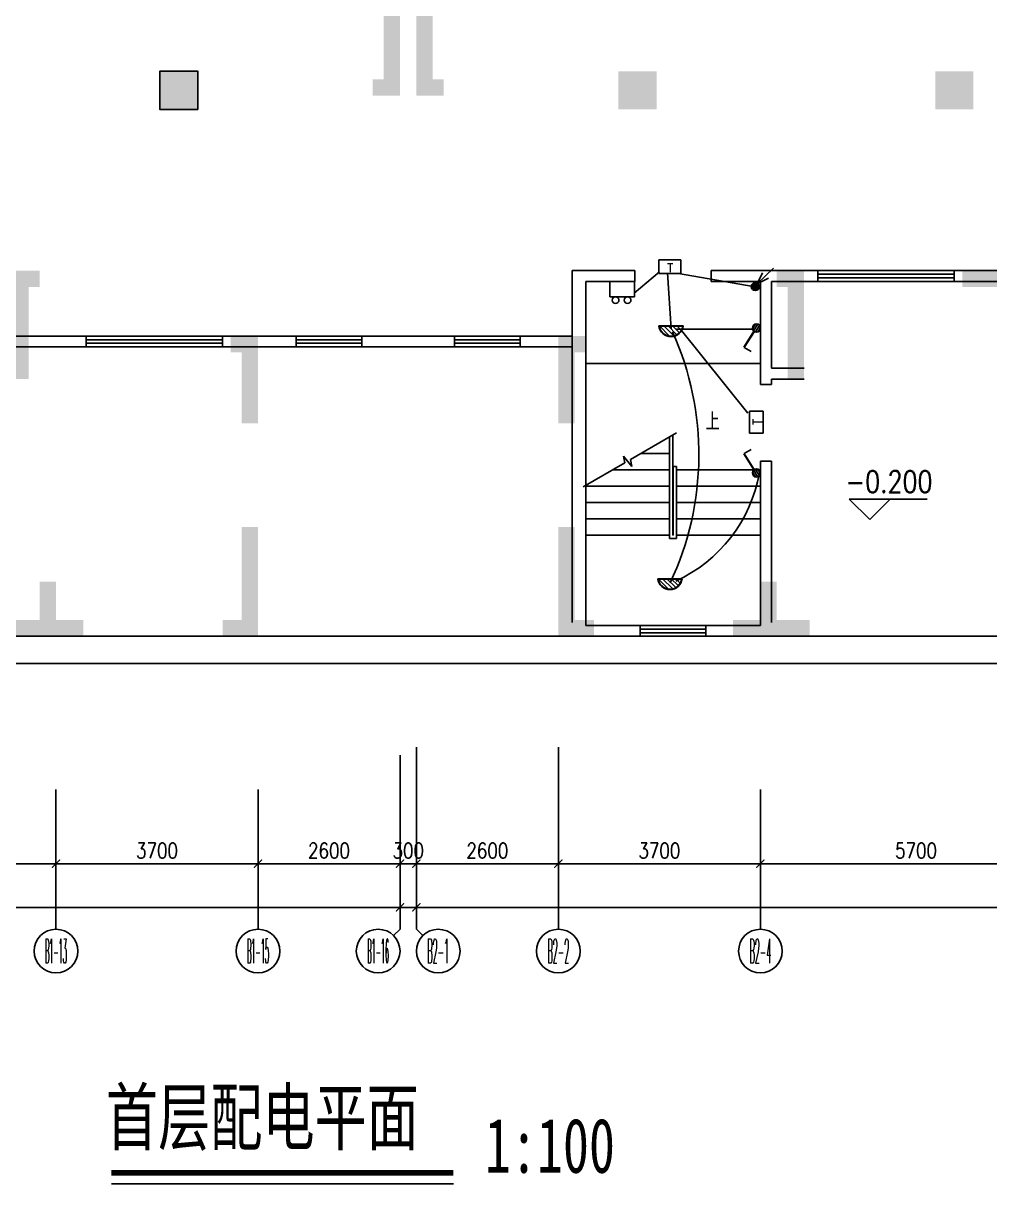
# Model space of a CAD drawing. Extents: x 3476 to 122276, y -94307 to -10307.
# Drawn here: x 56598 to 74298, y -50951 to -29693 of the extents above; entities that cross this region are included whole.
import ezdxf
from ezdxf.enums import TextEntityAlignment as Align

# ---------------------------------------------------------------- set-up
doc = ezdxf.new("R2010")
doc.units = 0
doc.header["$LTSCALE"] = 1000
doc.header["$MEASUREMENT"] = 0
doc.layers.get('0').update_dxf_attribs({"linetype": 'CONTINUOUS'})
doc.layers.get('DEFPOINTS').update_dxf_attribs({"linetype": 'CONTINUOUS'})
for name, color, linetype in [('AXIS', 7, 'CONTINUOUS'), ('AXIS_TEXT', 7, 'CONTINUOUS'), ('DJ', 4, 'CONTINUOUS'), ('STAIR', 7, 'CONTINUOUS'), ('WALL', 7, 'CONTINUOUS'), ('WIRE', 1, 'CONTINUOUS'), ('文字', 7, 'CONTINUOUS'), ('柱', 252, 'CONTINUOUS')]:
    doc.layers.add(name, color=color, linetype=linetype)
doc.styles.add('COMPLEX', font='COMPLEX.shx', dxfattribs={"width": 0.8})
doc.styles.add('DIM_FONT', font='romanc.shx', dxfattribs={"width": 0.8})
doc.styles.add('HZ', font='SIMPLEX.shx', dxfattribs={"width": 0.75, "bigfont": 'hztxt.shx'})
doc.styles.add('HZTXT', font='txt.shx', dxfattribs={"width": 0.5, "bigfont": 'hztxt.shx'})
doc.styles.add('文字说明', font='SimSun.ttf')
doc.dimstyles.new('S100', dxfattribs={"dimtxt": 280, "dimasz": 150, "dimexe": 150, "dimexo": 150, "dimgap": 100, "dimtad": 1, "dimdec": 0, "dimzin": 0, "dimdsep": 46, "dimtxsty": 'DIM_FONT', "dimblk": '_DIMX', "dimblk1": 'ARCHTICK', "dimblk2": 'ARCHTICK', "dimsah": 1, "dimcen": 0.09, "dimdle": 150, "dimclrt": 7, "dimadec": 0, "dimazin": 0, "dimtfac": 1, "dimtdec": 0, "dimtix": 1, "dimtmove": 2, "dimatfit": 3, "dimldrblk": 'ARCHTICK', "dimfxl": 0, "dimtolj": 1, "dimtzin": 0, "dimarcsym": 0})

# ---------------------------------------------------------------- blocks, each defined once
blk = doc.blocks.new('_ARCHTICK')
at = {"color": 0, "linetype": 'ByBlock', "const_width": 0.15}
blk.add_lwpolyline([(-0.5, -0.5), (0.5, 0.5)], dxfattribs=at)
blk = doc.blocks.new('*D761')
at = {"color": 0, "linetype": 'ByBlock'}
for p, q in [((28398, -43878), (28398, -46038)), ((63498, -43878), (63498, -46038)), ((63648, -45888), (28248, -45888))]:
    blk.add_line(p, q, dxfattribs=at)
at = {"layer": 'DEFPOINTS', "color": 0, "linetype": 'ByBlock'}
for p in [(28398, -43728), (63498, -43728), (28398, -45888)]:
    blk.add_point(p, dxfattribs=at)
at = {"color": 0, "linetype": 'ByBlock', "xscale": 150, "yscale": 150, "zscale": 150, "rotation": 180}
blk.add_blockref('_ARCHTICK', (28398, -45888), dxfattribs=at)
at = {"color": 0, "linetype": 'ByBlock', "xscale": 150, "yscale": 150, "zscale": 150}
blk.add_blockref('_ARCHTICK', (63498, -45888), dxfattribs=at)
at = {"color": 7, "linetype": 'ByBlock', "insert": (45948, -45648), "char_height": 280, "attachment_point": 5, "style": 'DIM_FONT'}
blk.add_mtext('\\A1;35100', dxfattribs=at)
blk = doc.blocks.new('_DIMX')
blk.add_line((-150, 0), (150, 0))
at = {"const_width": 50}
blk.add_lwpolyline([(-70, -70), (70, 70)], dxfattribs=at)
blk = doc.blocks.new('*D767')
at = {"color": 0, "linetype": 'ByBlock'}
for p, q in [((57198, -43878), (57198, -45238)), ((60898, -43878), (60898, -45238)), ((61048, -45088), (57048, -45088))]:
    blk.add_line(p, q, dxfattribs=at)
at = {"layer": 'DEFPOINTS', "color": 0, "linetype": 'ByBlock'}
for p in [(57198, -43728), (60898, -43728), (57198, -45088)]:
    blk.add_point(p, dxfattribs=at)
at = {"color": 0, "linetype": 'ByBlock', "xscale": 150, "yscale": 150, "zscale": 150, "rotation": 180}
blk.add_blockref('_ARCHTICK', (57198, -45088), dxfattribs=at)
at = {"color": 0, "linetype": 'ByBlock', "xscale": 150, "yscale": 150, "zscale": 150}
blk.add_blockref('_ARCHTICK', (60898, -45088), dxfattribs=at)
at = {"color": 7, "linetype": 'ByBlock', "insert": (59048, -44848), "char_height": 280, "attachment_point": 5, "style": 'DIM_FONT'}
blk.add_mtext('\\A1;3700', dxfattribs=at)
blk = doc.blocks.new('*D768')
at = {"color": 0, "linetype": 'ByBlock'}
for p, q in [((60898, -43878), (60898, -45238)), ((63498, -43878), (63498, -45238)), ((63648, -45088), (60748, -45088))]:
    blk.add_line(p, q, dxfattribs=at)
at = {"layer": 'DEFPOINTS', "color": 0, "linetype": 'ByBlock'}
for p in [(60898, -43728), (63498, -43728), (60898, -45088)]:
    blk.add_point(p, dxfattribs=at)
at = {"color": 0, "linetype": 'ByBlock', "xscale": 150, "yscale": 150, "zscale": 150}
for p, rotation in [((60898, -45088), 179.9999999999949), ((63498, -45088), 359.9999999999949)]:
    blk.add_blockref('_ARCHTICK', p, dxfattribs=dict(at, rotation=rotation))
at = {"color": 7, "linetype": 'ByBlock', "insert": (62198, -44848), "char_height": 280, "attachment_point": 5, "style": 'DIM_FONT'}
blk.add_mtext('\\A1;2600', dxfattribs=at)
blk = doc.blocks.new('_AXISO')
blk.add_circle((0, 0), 0.5)
at = {"layer": 'AXIS_TEXT', "style": 'COMPLEX', "width": 1.041667}
blk.add_attdef('A', text='', height=0.56, dxfattribs=at).set_placement((-0.25, -0.28), (0.25, -0.28), align=Align.FIT)
blk = doc.blocks.new('*D780')
at = {"color": 0, "linetype": 'ByBlock'}
for p, q in [((57198, -43878), (57198, -45238)), ((60898, -43878), (60898, -45238)), ((57048, -45088), (61048, -45088))]:
    blk.add_line(p, q, dxfattribs=at)
at = {"layer": 'DEFPOINTS', "color": 0, "linetype": 'ByBlock'}
for p in [(57198, -43728), (60898, -43728), (60898, -45088)]:
    blk.add_point(p, dxfattribs=at)
at = {"color": 0, "linetype": 'ByBlock', "xscale": 150, "yscale": 150, "zscale": 150, "rotation": 180}
blk.add_blockref('_ARCHTICK', (57198, -45088), dxfattribs=at)
at = {"color": 0, "linetype": 'ByBlock', "xscale": 150, "yscale": 150, "zscale": 150}
blk.add_blockref('_ARCHTICK', (60898, -45088), dxfattribs=at)
at = {"color": 7, "linetype": 'ByBlock', "insert": (59048, -44848), "char_height": 280, "attachment_point": 5, "style": 'DIM_FONT'}
blk.add_mtext('\\A1;3700', dxfattribs=at)
blk = doc.blocks.new('*D781')
at = {"color": 0, "linetype": 'ByBlock'}
for p, q in [((60898, -43878), (60898, -45238)), ((63498, -43878), (63498, -45238)), ((60748, -45088), (63648, -45088))]:
    blk.add_line(p, q, dxfattribs=at)
at = {"layer": 'DEFPOINTS', "color": 0, "linetype": 'ByBlock'}
for p in [(60898, -43728), (63498, -43728), (63498, -45088)]:
    blk.add_point(p, dxfattribs=at)
at = {"color": 0, "linetype": 'ByBlock', "xscale": 150, "yscale": 150, "zscale": 150, "rotation": 180}
blk.add_blockref('_ARCHTICK', (60898, -45088), dxfattribs=at)
at = {"color": 0, "linetype": 'ByBlock', "xscale": 150, "yscale": 150, "zscale": 150}
blk.add_blockref('_ARCHTICK', (63498, -45088), dxfattribs=at)
at = {"color": 7, "linetype": 'ByBlock', "insert": (62198, -44848), "char_height": 280, "attachment_point": 5, "style": 'DIM_FONT'}
blk.add_mtext('\\A1;2600', dxfattribs=at)
blk = doc.blocks.new('*D784')
at = {"color": 0, "linetype": 'ByBlock'}
for p, q in [((51498, -43878), (51498, -45238)), ((57198, -43878), (57198, -45238)), ((57348, -45088), (51348, -45088))]:
    blk.add_line(p, q, dxfattribs=at)
at = {"layer": 'DEFPOINTS', "color": 0, "linetype": 'ByBlock'}
for p in [(51498, -43728), (57198, -43728), (51498, -45088)]:
    blk.add_point(p, dxfattribs=at)
at = {"color": 0, "linetype": 'ByBlock', "xscale": 150, "yscale": 150, "zscale": 150, "rotation": 180}
blk.add_blockref('_ARCHTICK', (51498, -45088), dxfattribs=at)
at = {"color": 0, "linetype": 'ByBlock', "xscale": 150, "yscale": 150, "zscale": 150}
blk.add_blockref('_ARCHTICK', (57198, -45088), dxfattribs=at)
at = {"color": 7, "linetype": 'ByBlock', "insert": (54348, -44848), "char_height": 280, "attachment_point": 5, "style": 'DIM_FONT'}
blk.add_mtext('\\A1;5700', dxfattribs=at)
blk = doc.blocks.new('*D797')
at = {"color": 0, "linetype": 'ByBlock'}
for p, q in [((63798, -43878), (63798, -46038)), ((101598, -43878), (101598, -46038)), ((101748, -45888), (63648, -45888))]:
    blk.add_line(p, q, dxfattribs=at)
at = {"layer": 'DEFPOINTS', "color": 0, "linetype": 'ByBlock'}
for p in [(63798, -43728), (101598, -43728), (63798, -45888)]:
    blk.add_point(p, dxfattribs=at)
at = {"color": 0, "linetype": 'ByBlock', "xscale": 150, "yscale": 150, "zscale": 150, "rotation": 180}
blk.add_blockref('_ARCHTICK', (63798, -45888), dxfattribs=at)
at = {"color": 0, "linetype": 'ByBlock', "xscale": 150, "yscale": 150, "zscale": 150}
blk.add_blockref('_ARCHTICK', (101598, -45888), dxfattribs=at)
at = {"color": 7, "linetype": 'ByBlock', "insert": (82698, -45648), "char_height": 280, "attachment_point": 5, "style": 'DIM_FONT'}
blk.add_mtext('\\A1;37800', dxfattribs=at)
blk = doc.blocks.new('*D798')
at = {"color": 0, "linetype": 'ByBlock'}
for p, q in [((70098, -43878), (70098, -45238)), ((75798, -43878), (75798, -45238)), ((75948, -45088), (69948, -45088))]:
    blk.add_line(p, q, dxfattribs=at)
at = {"layer": 'DEFPOINTS', "color": 0, "linetype": 'ByBlock'}
for p in [(70098, -43728), (75798, -43728), (70098, -45088)]:
    blk.add_point(p, dxfattribs=at)
at = {"color": 0, "linetype": 'ByBlock', "xscale": 150, "yscale": 150, "zscale": 150, "rotation": 180}
blk.add_blockref('_ARCHTICK', (70098, -45088), dxfattribs=at)
at = {"color": 0, "linetype": 'ByBlock', "xscale": 150, "yscale": 150, "zscale": 150}
blk.add_blockref('_ARCHTICK', (75798, -45088), dxfattribs=at)
at = {"color": 7, "linetype": 'ByBlock', "insert": (72948, -44848), "char_height": 280, "attachment_point": 5, "style": 'DIM_FONT'}
blk.add_mtext('\\A1;5700', dxfattribs=at)
blk = doc.blocks.new('*D799')
at = {"color": 0, "linetype": 'ByBlock'}
for p, q in [((63798, -43878), (63798, -45238)), ((66398, -43878), (66398, -45238)), ((66548, -45088), (63648, -45088))]:
    blk.add_line(p, q, dxfattribs=at)
at = {"layer": 'DEFPOINTS', "color": 0, "linetype": 'ByBlock'}
for p in [(63798, -43728), (66398, -43728), (63798, -45088)]:
    blk.add_point(p, dxfattribs=at)
at = {"color": 0, "linetype": 'ByBlock', "xscale": 150, "yscale": 150, "zscale": 150, "rotation": 180}
blk.add_blockref('_ARCHTICK', (63798, -45088), dxfattribs=at)
at = {"color": 0, "linetype": 'ByBlock', "xscale": 150, "yscale": 150, "zscale": 150}
blk.add_blockref('_ARCHTICK', (66398, -45088), dxfattribs=at)
at = {"color": 7, "linetype": 'ByBlock', "insert": (65098, -44848), "char_height": 280, "attachment_point": 5, "style": 'DIM_FONT'}
blk.add_mtext('\\A1;2600', dxfattribs=at)
blk = doc.blocks.new('*D800')
at = {"color": 0, "linetype": 'ByBlock'}
for p, q in [((66398, -43878), (66398, -45238)), ((70098, -43878), (70098, -45238)), ((70248, -45088), (66248, -45088))]:
    blk.add_line(p, q, dxfattribs=at)
at = {"layer": 'DEFPOINTS', "color": 0, "linetype": 'ByBlock'}
for p in [(66398, -43728), (70098, -43728), (66398, -45088)]:
    blk.add_point(p, dxfattribs=at)
at = {"color": 0, "linetype": 'ByBlock', "xscale": 150, "yscale": 150, "zscale": 150, "rotation": 180}
blk.add_blockref('_ARCHTICK', (66398, -45088), dxfattribs=at)
at = {"color": 0, "linetype": 'ByBlock', "xscale": 150, "yscale": 150, "zscale": 150}
blk.add_blockref('_ARCHTICK', (70098, -45088), dxfattribs=at)
at = {"color": 7, "linetype": 'ByBlock', "insert": (68248, -44848), "char_height": 280, "attachment_point": 5, "style": 'DIM_FONT'}
blk.add_mtext('\\A1;3700', dxfattribs=at)
blk = doc.blocks.new('_AXISO1')
blk.add_line((0.354, -0.146), (0.5, 0))
blk.add_circle((0, -0.5), 0.5)
at = {"layer": 'AXIS_TEXT', "style": 'COMPLEX', "width": 1.041667}
blk.add_attdef('A', text='', height=0.56, dxfattribs=at).set_placement((-0.25, -0.78), (0.25, -0.78), align=Align.FIT)
blk = doc.blocks.new('_AXISO2')
blk.add_line((0.354, 0.146), (0.5, 0))
blk.add_circle((0, 0.5), 0.5)
at = {"layer": 'AXIS_TEXT', "style": 'COMPLEX', "width": 1.041667}
blk.add_attdef('A', text='', height=0.56, dxfattribs=at).set_placement((-0.25, 0.22), (0.25, 0.22), align=Align.FIT)
blk = doc.blocks.new('*D889')
at = {"color": 0, "linetype": 'ByBlock'}
for p, q in [((63498, -43102), (63498, -45238)), ((63798, -43102), (63798, -45238)), ((63498, -45088), (63348, -45088)), ((63798, -45088), (63498, -45088)), ((63798, -45088), (63948, -45088))]:
    blk.add_line(p, q, dxfattribs=at)
at = {"layer": 'DEFPOINTS', "color": 0, "linetype": 'ByBlock'}
for p in [(63498, -42952), (63798, -42952), (63498, -45088)]:
    blk.add_point(p, dxfattribs=at)
at = {"color": 0, "linetype": 'ByBlock', "xscale": 150, "yscale": 150, "zscale": 150}
blk.add_blockref('_ARCHTICK', (63498, -45088), dxfattribs=at)
at = {"color": 0, "linetype": 'ByBlock', "xscale": 150, "yscale": 150, "zscale": 150, "rotation": 180}
blk.add_blockref('_ARCHTICK', (63798, -45088), dxfattribs=at)
at = {"color": 7, "linetype": 'ByBlock', "insert": (63648, -44848), "char_height": 280, "attachment_point": 5, "style": 'DIM_FONT'}
blk.add_mtext('\\A1;300', dxfattribs=at)
blk = doc.blocks.new('*X707')
at = {"color": 0}
for p, q in [((-273, -61), (-246, -34)), ((-244, -138), (-140, -34)), ((-198, -198), (-34, -34)), ((-138, -244), (71, -35)), ((-61, -273), (177, -35)), ((41, -277), (283, -36))]:
    blk.add_line(p, q, dxfattribs=at)
blk = doc.blocks.new('K2211')
for p, q in [((-2.94, -0.33), (2.94, -0.35)), ((-2.94, -0.43), (2.94, -0.45))]:
    blk.add_line(p, q)
for radius, start, end in [(2.96, 186.3827, 353.1593), (2.86, 186.615, 352.9271)]:
    blk.add_arc((0, 0), radius, start, end)
at = {"xscale": 0.0098684210526315, "yscale": 0.0098684210526315, "zscale": 0.0098684210526315}
blk.add_blockref('*X707', (0, 0), dxfattribs=at)
blk = doc.blocks.new('吸顶灯')
at = {"layer": 'DJ', "xscale": -76.03200000000001, "yscale": 76.03200000000001, "zscale": 76.03200000000001}
blk.add_blockref('K2211', (-109, 374), dxfattribs=at)
blk = doc.blocks.new('A$C6A941900')
at = {"layer": 'DJ'}
for p, q in [((749, 468), (0, 468)), ((0, 468), (0, 0)), ((749, 468), (749, 0)), ((749, 0), (0, 0))]:
    blk.add_line(p, q, dxfattribs=at)
at = {"layer": 'DJ', "style": 'HZ'}
blk.add_text('T', height=300, dxfattribs=at).set_placement((282, 38))
blk = doc.blocks.new('A$C31044D78')
at = {"layer": 'WIRE', "xscale": 0.5355, "yscale": 0.5355, "zscale": 0.5355}
blk.add_blockref('A$C6A941900', (0, 0), dxfattribs=at)
blk = doc.blocks.new('*X715')
at = {"color": 0}
for p, q in [((-100, 254), (-4, 350)), ((-85, 198), (52, 335)), ((-49, 163), (87, 299)), ((9, 150), (100, 241))]:
    blk.add_line(p, q, dxfattribs=at)
blk = doc.blocks.new('K2361')
for p, q in [((0.63, 1.76), (3.86, 4.99)), ((0.7, 1.68), (3.94, 4.92)), ((3.94, 4.92), (5.24, 3.43))]:
    blk.add_line(p, q)
blk.add_circle((0, 0.99), 0.987)
at = {"xscale": 0.0098684210526315, "yscale": 0.0098684210526315, "zscale": 0.0098684210526315}
blk.add_blockref('*X715', (0, -1.48), dxfattribs=at)
blk = doc.blocks.new('单极开关')
at = {"layer": 'DJ', "xscale": -76.142592, "yscale": 76.142592, "zscale": 76.142592, "rotation": 180.0000000000094}
blk.add_blockref('K2361', (-170, 90), dxfattribs=at)
blk = doc.blocks.new('应急灯')
at = {"layer": 'DJ'}
for p, q in [((-42, 627), (-42, 178)), ((-42, 627), (238, 627)), ((238, 627), (238, 178)), ((-42, 178), (238, 178))]:
    blk.add_line(p, q, dxfattribs=at)
for centre in [(-103, 524), (-103, 304)]:
    blk.add_circle(centre, 61.2, dxfattribs=at)

msp = doc.modelspace()

# ---------------------------------------------------------------- hatches: boundary and pattern name
at = {"layer": '柱'}
h = msp.add_hatch(color=252, dxfattribs=at)
h.paths.add_polyline_path([(44398.2, -27222.8), (44698.2, -27222.8), (44698.2, -28222.8), (43398.2, -28222.8), (43398.2, -27922.8), (44398.2, -27922.8)])
h.paths.add_polyline_path([(28898.2, -21622.8), (28398.2, -21622.8), (28398.2, -24622.8), (28698.2, -24622.8), (28698.2, -21922.8), (28898.2, -21922.8)])
h.paths.add_polyline_path([(28398.2, -29222.8), (28698.2, -29222.8), (28698.2, -30722.8), (28898.2, -30722.8), (28898.2, -31022.8), (28398.2, -31022.8)])
h.paths.add_polyline_path([(34998.2, -34222.8), (35498.2, -34222.8), (35498.2, -36212.8), (35198.2, -36212.8), (35198.2, -34522.8), (34998.2, -34522.8)])
h.paths.add_polyline_path([(30998.2, -38922.8), (31298.2, -38922.8), (31298.2, -40622.8), (31648.2, -40622.8), (31648.2, -40922.8), (30998.2, -40922.8)])
h.paths.add_polyline_path([(31498.2, -35422.9), (30998.2, -35422.9), (30998.2, -37022.9), (31298.2, -37022.9), (31298.2, -35722.9), (31498.2, -35722.9)])
h.paths.add_polyline_path([(34198.2, -40622.8), (34198.2, -40922.8), (35598.2, -40922.8), (35598.2, -40622.8), (34998.2, -40622.8), (34998.2, -39922.8), (34698.2, -39922.8), (34698.2, -40622.8)])
h.paths.add_polyline_path([(40098.2, -39822.8), (40398.2, -39822.8), (40398.2, -41422.8), (40098.2, -41422.8)])
h.paths.add_polyline_path([(32098.2, -28472.8), (32798.2, -28472.8), (32798.2, -27772.8), (32098.2, -27772.8)])
h.paths.add_polyline_path([(32098.2, -31272.8), (32798.2, -31272.8), (32798.2, -30572.8), (32098.2, -30572.8)])
h.paths.add_polyline_path([(31798.2, -21622.8), (32598.2, -21622.8), (32598.2, -22922.8), (32598.2, -23122.8), (32298.2, -23122.8), (32298.2, -21922.8), (31798.2, -21922.8)])
h.paths.add_polyline_path([(40398.2, -34222.9), (40398.2, -34522.9), (38398.2, -34522.9), (38398.2, -34222.9)])
h.paths.add_polyline_path([(37898.2, -31272.8), (38598.2, -31272.8), (38598.2, -30572.8), (37898.2, -30572.8)])
h.paths.add_polyline_path([(37898.2, -28472.8), (38598.2, -28472.8), (38598.2, -27772.8), (37898.2, -27772.8)])
h.paths.add_polyline_path([(43498.2, -32622.8), (43498.2, -32322.8), (42698.2, -32322.8), (42698.2, -34922.8), (43598.2, -34922.8), (43598.2, -34622.8), (42998.2, -34622.8), (42998.2, -32622.8)])
h.paths.add_polyline_path([(42998.2, -32622.8), (42998.2, -34622.8)], flags=16)
h.paths.add_polyline_path([(38198.2, -24222.8), (38498.2, -24222.8), (38498.2, -21622.8), (38198.2, -21622.8)])
h.paths.add_polyline_path([(60098.2, -21622.8), (59298.2, -21622.8), (59298.2, -22922.8), (59298.2, -23122.8), (59598.2, -23122.8), (59598.2, -21922.8), (60098.2, -21922.8)])
h.paths.add_polyline_path([(59798.2, -28472.8), (59098.2, -28472.8), (59098.2, -27772.8), (59798.2, -27772.8)])
h.paths.add_polyline_path([(59798.2, -31272.8), (59098.2, -31272.8), (59098.2, -30572.8), (59798.2, -30572.8)])
h.paths.add_polyline_path([(56898.2, -34222.8), (56398.2, -34222.8), (56398.2, -36212.8), (56698.2, -36212.8), (56698.2, -34522.8), (56898.2, -34522.8)])
h.paths.add_polyline_path([(51798.2, -39822.8), (51498.2, -39822.8), (51498.2, -41422.8), (51798.2, -41422.8)])
h.paths.add_polyline_path([(47498.2, -39422.8), (47198.2, -39422.8), (47198.2, -41422.8), (47498.2, -41422.8)])
h.paths.add_polyline_path([(44398.2, -39422.8), (44698.2, -39422.8), (44698.2, -41422.8), (44398.2, -41422.8)])
h.paths.add_polyline_path([(57698.2, -40622.8), (57698.2, -40922.8), (56298.2, -40922.8), (56298.2, -40622.8), (56898.2, -40622.8), (56898.2, -39922.8), (57198.2, -39922.8), (57198.2, -40622.8)])
h.paths.add_polyline_path([(51498.2, -34222.9), (51498.2, -34522.9), (53498.2, -34522.9), (53498.2, -34222.9)])
h.paths.add_polyline_path([(47498.2, -27222.8), (47198.2, -27222.8), (47198.2, -28222.8), (48498.2, -28222.8), (48498.2, -27922.8), (47498.2, -27922.8)])
h.paths.add_polyline_path([(44598.2, -32622.8), (44598.2, -32322.8), (45398.2, -32322.8), (45398.2, -34922.8), (44498.2, -34922.8), (44498.2, -34622.8), (45098.2, -34622.8), (45098.2, -32622.8)])
h.paths.add_polyline_path([(47298.2, -32622.8), (47298.2, -32322.8), (46498.2, -32322.8), (46498.2, -34922.8), (47398.2, -34922.8), (47398.2, -34622.8), (46798.2, -34622.8), (46798.2, -32622.8)])
h.paths.add_polyline_path([(48898.2, -32622.8), (48898.2, -34622.8)], flags=16)
h.paths.add_polyline_path([(48398.2, -32622.8), (48398.2, -32322.8), (49198.2, -32322.8), (49198.2, -34922.8), (48298.2, -34922.8), (48298.2, -34622.8), (48898.2, -34622.8), (48898.2, -32622.8)])
h.paths.add_polyline_path([(44398.2, -23622.8), (44698.2, -23622.8), (44698.2, -21622.8), (44398.2, -21622.8)])
h.paths.add_polyline_path([(47498.2, -23622.8), (47198.2, -23622.8), (47198.2, -21622.8), (47498.2, -21622.8)])
h.paths.add_polyline_path([(53998.2, -31272.8), (53298.2, -31272.8), (53298.2, -30572.8), (53998.2, -30572.8)])
h.paths.add_polyline_path([(53998.2, -28472.8), (53298.2, -28472.8), (53298.2, -27772.8), (53998.2, -27772.8)])
h.paths.add_polyline_path([(53698.2, -24222.8), (53398.2, -24222.8), (53398.2, -21622.8), (53698.2, -21622.8)])
h.paths.add_polyline_path([(60898.2, -38922.8), (60598.2, -38922.8), (60598.2, -40622.8), (60248.2, -40622.8), (60248.2, -40922.8), (60898.2, -40922.8)])
h.paths.add_polyline_path([(60398.2, -35422.9), (60898.2, -35422.9), (60898.2, -37022.9), (60598.2, -37022.9), (60598.2, -35722.9), (60398.2, -35722.9)])
h.paths.add_polyline_path([(62998.2, -21622.8), (63498.2, -21622.8), (63498.2, -24622.8), (63198.2, -24622.8), (63198.2, -21922.8), (62998.2, -21922.8)])
h.paths.add_polyline_path([(63498.2, -29222.8), (63198.2, -29222.8), (63198.2, -30722.8), (62998.2, -30722.8), (62998.2, -31022.8), (63498.2, -31022.8)])
edge = h.paths.add_edge_path()
edge.add_line((25932.4, -21622.8), (64529, -21622.8))
edge = h.paths.add_edge_path()
edge.add_line((63498.2, -43727.8), (63498.2, -17431.9))
h = msp.add_hatch(color=252, dxfattribs=at)
h.paths.add_polyline_path([(79798.2, -27222.8), (80098.2, -27222.8), (80098.2, -28222.8), (78798.2, -28222.8), (78798.2, -27922.8), (79798.2, -27922.8)])
h.paths.add_polyline_path([(64298.2, -21622.8), (63798.2, -21622.8), (63798.2, -24622.8), (64098.2, -24622.8), (64098.2, -21922.8), (64298.2, -21922.8)])
h.paths.add_polyline_path([(63798.2, -29222.8), (64098.2, -29222.8), (64098.2, -30722.8), (64298.2, -30722.8), (64298.2, -31022.8), (63798.2, -31022.8)])
h.paths.add_polyline_path([(70398.2, -34222.8), (70898.2, -34222.8), (70898.2, -36212.8), (70598.2, -36212.8), (70598.2, -34522.8), (70398.2, -34522.8)])
h.paths.add_polyline_path([(66398.2, -38922.8), (66698.2, -38922.8), (66698.2, -40622.8), (67048.2, -40622.8), (67048.2, -40922.8), (66398.2, -40922.8)])
h.paths.add_polyline_path([(66898.2, -35422.9), (66398.2, -35422.9), (66398.2, -37022.9), (66698.2, -37022.9), (66698.2, -35722.9), (66898.2, -35722.9)])
h.paths.add_polyline_path([(69598.2, -40622.8), (69598.2, -40922.8), (70998.2, -40922.8), (70998.2, -40622.8), (70398.2, -40622.8), (70398.2, -39922.8), (70098.2, -39922.8), (70098.2, -40622.8)])
h.paths.add_polyline_path([(75498.2, -39822.8), (75798.2, -39822.8), (75798.2, -41422.8), (75498.2, -41422.8)])
h.paths.add_polyline_path([(67498.2, -28472.8), (68198.2, -28472.8), (68198.2, -27772.8), (67498.2, -27772.8)])
h.paths.add_polyline_path([(67498.2, -31272.8), (68198.2, -31272.8), (68198.2, -30572.8), (67498.2, -30572.8)])
h.paths.add_polyline_path([(67198.2, -21622.8), (67998.2, -21622.8), (67998.2, -22922.8), (67998.2, -23122.8), (67698.2, -23122.8), (67698.2, -21922.8), (67198.2, -21922.8)])
h.paths.add_polyline_path([(75798.2, -34222.9), (75798.2, -34522.9), (73798.2, -34522.9), (73798.2, -34222.9)])
h.paths.add_polyline_path([(73298.2, -31272.8), (73998.2, -31272.8), (73998.2, -30572.8), (73298.2, -30572.8)])
h.paths.add_polyline_path([(73298.2, -28472.8), (73998.2, -28472.8), (73998.2, -27772.8), (73298.2, -27772.8)])
h.paths.add_polyline_path([(78898.2, -32622.8), (78898.2, -32322.8), (78098.2, -32322.8), (78098.2, -34922.8), (78998.2, -34922.8), (78998.2, -34622.8), (78398.2, -34622.8), (78398.2, -32622.8)])
h.paths.add_polyline_path([(78398.2, -32622.8), (78398.2, -34622.8)], flags=16)
h.paths.add_polyline_path([(73598.2, -24222.8), (73898.2, -24222.8), (73898.2, -21622.8), (73598.2, -21622.8)])
h.paths.add_polyline_path([(95498.2, -21622.8), (94698.2, -21622.8), (94698.2, -22922.8), (94698.2, -23122.8), (94998.2, -23122.8), (94998.2, -21922.8), (95498.2, -21922.8)])
h.paths.add_polyline_path([(95198.2, -28472.8), (94498.2, -28472.8), (94498.2, -27772.8), (95198.2, -27772.8)])
h.paths.add_polyline_path([(95198.2, -31272.8), (94498.2, -31272.8), (94498.2, -30572.8), (95198.2, -30572.8)])
h.paths.add_polyline_path([(92298.2, -34222.8), (91798.2, -34222.8), (91798.2, -36212.8), (92098.2, -36212.8), (92098.2, -34522.8), (92298.2, -34522.8)])
h.paths.add_polyline_path([(87198.2, -39822.8), (86898.2, -39822.8), (86898.2, -41422.8), (87198.2, -41422.8)])
h.paths.add_polyline_path([(82898.2, -39422.8), (82598.2, -39422.8), (82598.2, -41422.8), (82898.2, -41422.8)])
h.paths.add_polyline_path([(79798.2, -39422.8), (80098.2, -39422.8), (80098.2, -41422.8), (79798.2, -41422.8)])
h.paths.add_polyline_path([(93098.2, -40622.8), (93098.2, -40922.8), (91698.2, -40922.8), (91698.2, -40622.8), (92298.2, -40622.8), (92298.2, -39922.8), (92598.2, -39922.8), (92598.2, -40622.8)])
h.paths.add_polyline_path([(86898.2, -34222.9), (86898.2, -34522.9), (88898.2, -34522.9), (88898.2, -34222.9)])
h.paths.add_polyline_path([(82898.2, -27222.8), (82598.2, -27222.8), (82598.2, -28222.8), (83898.2, -28222.8), (83898.2, -27922.8), (82898.2, -27922.8)])
h.paths.add_polyline_path([(79998.2, -32622.8), (79998.2, -32322.8), (80798.2, -32322.8), (80798.2, -34922.8), (79898.2, -34922.8), (79898.2, -34622.8), (80498.2, -34622.8), (80498.2, -32622.8)])
h.paths.add_polyline_path([(82698.2, -32622.8), (82698.2, -32322.8), (81898.2, -32322.8), (81898.2, -34922.8), (82798.2, -34922.8), (82798.2, -34622.8), (82198.2, -34622.8), (82198.2, -32622.8)])
h.paths.add_polyline_path([(84298.2, -32622.8), (84298.2, -34622.8)], flags=16)
h.paths.add_polyline_path([(83798.2, -32622.8), (83798.2, -32322.8), (84598.2, -32322.8), (84598.2, -34922.8), (83698.2, -34922.8), (83698.2, -34622.8), (84298.2, -34622.8), (84298.2, -32622.8)])
h.paths.add_polyline_path([(79798.2, -23622.8), (80098.2, -23622.8), (80098.2, -21622.8), (79798.2, -21622.8)])
h.paths.add_polyline_path([(82898.2, -23622.8), (82598.2, -23622.8), (82598.2, -21622.8), (82898.2, -21622.8)])
h.paths.add_polyline_path([(89398.2, -31272.8), (88698.2, -31272.8), (88698.2, -30572.8), (89398.2, -30572.8)])
h.paths.add_polyline_path([(89398.2, -28472.8), (88698.2, -28472.8), (88698.2, -27772.8), (89398.2, -27772.8)])
h.paths.add_polyline_path([(89098.2, -24222.8), (88798.2, -24222.8), (88798.2, -21622.8), (89098.2, -21622.8)])
h.paths.add_polyline_path([(96298.2, -38922.8), (95998.2, -38922.8), (95998.2, -40622.8), (95648.2, -40622.8), (95648.2, -40922.8), (96298.2, -40922.8)])
h.paths.add_polyline_path([(95798.2, -35422.9), (96298.2, -35422.9), (96298.2, -37022.9), (95998.2, -37022.9), (95998.2, -35722.9), (95798.2, -35722.9)])
h.paths.add_polyline_path([(98398.2, -21622.8), (98898.2, -21622.8), (98898.2, -24622.8), (98598.2, -24622.8), (98598.2, -21922.8), (98398.2, -21922.8)])
h.paths.add_polyline_path([(98898.2, -29222.8), (98598.2, -29222.8), (98598.2, -30722.8), (98398.2, -30722.8), (98398.2, -31022.8), (98898.2, -31022.8)])
edge = h.paths.add_edge_path()
edge.add_line((61332.4, -21622.8), (99929, -21622.8))
edge = h.paths.add_edge_path()
edge.add_line((98898.2, -43727.8), (98898.2, -17431.9))

# ---------------------------------------------------------------- linework, layer by layer
for p, q in [((73648.2, -34222.9), (71148.2, -34222.9)), ((71148.2, -34289.5), (73648.2, -34289.5)), ((71148.2, -34356.2), (73648.2, -34356.2)), ((73648.2, -34422.9), (71148.2, -34422.9)), ((57748.2, -35422.9), (60248.2, -35422.9)), ((60248.2, -35489.5), (57748.2, -35489.5)), ((61598.2, -35422.9), (62798.2, -35422.9)), ((62798.2, -35489.5), (61598.2, -35489.5)), ((64498.2, -35422.9), (65698.2, -35422.9)), ((65698.2, -35489.5), (64498.2, -35489.5)), ((60248.2, -35556.2), (57748.2, -35556.2)), ((57748.2, -35622.9), (60248.2, -35622.9)), ((62798.2, -35556.2), (61598.2, -35556.2)), ((61598.2, -35622.9), (62798.2, -35622.9)), ((65698.2, -35556.2), (64498.2, -35556.2)), ((64498.2, -35622.9), (65698.2, -35622.9)), ((67898.2, -40722.9), (69098.2, -40722.9)), ((69098.2, -40789.5), (67898.2, -40789.5)), ((69098.2, -40856.2), (67898.2, -40856.2)), ((67898.2, -40922.9), (69098.2, -40922.9))]:
    msp.add_line(p, q)
at = {"layer": 'AXIS'}
for p, q in [((63798.2, -46288.5), (63798.2, -42952.1)), ((66398.2, -46288.5), (66398.2, -42952.1)), ((57198.2, -46288.5), (57198.2, -43727.8)), ((60898.2, -46288.5), (60898.2, -43727.8)), ((63498.2, -46288.5), (63498.2, -43727.8)), ((70098.2, -46288.5), (70098.2, -43727.8))]:
    msp.add_line(p, q, dxfattribs=at)
at = {"layer": 'DJ'}
for p, q in [((70339.9, -34182.1), (70039.8, -34468.6)), ((70039.8, -34468.6), (70138.9, -34262.7)), ((70039.8, -34468.6), (70248.5, -34362.3))]:
    msp.add_line(p, q, dxfattribs=at)
at = {"layer": 'DJ', "const_width": 74.6}
msp.add_lwpolyline([(70041, -34530, 1), (69969.2, -34509.8, 1)], format="xyb", close=True, dxfattribs=at)
at = {"layer": 'DJ'}
msp.add_circle((70003.4, -34516.9), 74.6, dxfattribs=at)
at = {"layer": 'STAIR'}
for p, q in [((70098.2, -35922.9), (66898.2, -35922.9)), ((66898.2, -35959.3), (66898.2, -38159.1)), ((68563.2, -37197.8), (67717.7, -37686)), ((68433.2, -37272.9), (68433.2, -39132.9)), ((68493.2, -37238.2), (68493.2, -39072.9)), ((67743, -37809.9), (67588.4, -37622.1)), ((67588.4, -37622.1), (67613.8, -37746)), ((67913.6, -37572.9), (68433.2, -37572.9)), ((67613.8, -37746), (66854.9, -38184.1)), ((67717.7, -37686), (67743, -37809.9)), ((68503.2, -39072.9), (68503.2, -37812.9)), ((68563.2, -37812.9), (68503.2, -37812.9)), ((68563.2, -39132.9), (68563.2, -37812.9)), ((67394, -37872.9), (68433.2, -37872.9)), ((70098.2, -37872.9), (68563.2, -37872.9)), ((66898.2, -38159.1), (66898.2, -38959.3)), ((66898.2, -38172.9), (68433.2, -38172.9)), ((70098.2, -38172.9), (68563.2, -38172.9)), ((70098.2, -38959.3), (70098.2, -38172.9)), ((66898.2, -38472.9), (68433.2, -38472.9)), ((70098.2, -38472.9), (68563.2, -38472.9)), ((66898.2, -38772.9), (68433.2, -38772.9)), ((70098.2, -38772.9), (68563.2, -38772.9)), ((66898.2, -39072.9), (68433.2, -39072.9)), ((68493.2, -39072.9), (68503.2, -39072.9)), ((70098.2, -39072.9), (68563.2, -39072.9)), ((68433.2, -39132.9), (68563.2, -39132.9)), ((79848.2, -40922.9), (51698.2, -40922.9)), ((51748.2, -41422.8), (79848.2, -41422.9))]:
    msp.add_line(p, q, dxfattribs=at)
at = {"layer": 'WALL'}
for p, q in [((66648.2, -40672.9), (66648.2, -34222.9)), ((67798.2, -34222.9), (66648.2, -34222.9)), ((67798.2, -34422.9), (67798.2, -34222.9)), ((70898.2, -34222.9), (69198.2, -34222.9)), ((69198.2, -34422.9), (69198.2, -34222.9)), ((70898.2, -34222.9), (71148.2, -34222.9)), ((71148.2, -34222.9), (71148.2, -34422.9)), ((73648.2, -34222.9), (77298.2, -34223.7)), ((73648.2, -34222.9), (73648.2, -34422.9)), ((66898.2, -40722.9), (66898.2, -34422.9)), ((67798.2, -34422.9), (66898.2, -34422.9)), ((70098.2, -34422.9), (69198.2, -34422.9)), ((70098.2, -36312.9), (70098.2, -34422.9)), ((70298.2, -36012.9), (70298.2, -34422.9)), ((70298.2, -34422.9), (70898.2, -34422.9)), ((70898.2, -34422.9), (71148.2, -34422.9)), ((73648.2, -34422.9), (78098.2, -34422.9)), ((56398.2, -35422.9), (57748.2, -35422.9)), ((57748.2, -35422.9), (57748.2, -35622.9)), ((60248.2, -35422.9), (61598.2, -35422.9)), ((60248.2, -35422.9), (60248.2, -35622.9)), ((61598.2, -35622.9), (61598.2, -35422.9)), ((62798.2, -35422.9), (64498.2, -35422.9)), ((62798.2, -35622.9), (62798.2, -35422.9)), ((64498.2, -35622.9), (64498.2, -35422.9)), ((65698.2, -35422.9), (66648.2, -35422.9)), ((65698.2, -35622.9), (65698.2, -35422.9)), ((56398.2, -35622.9), (57748.2, -35622.9)), ((60248.2, -35622.9), (61598.2, -35622.9)), ((62798.2, -35622.9), (64498.2, -35622.9)), ((65698.2, -35622.9), (66648.2, -35622.9)), ((70898.2, -36012.9), (70298.2, -36012.9)), ((70298.2, -36312.9), (70098.2, -36312.9)), ((70898.2, -36212.9), (70298.2, -36212.9)), ((70298.2, -36312.9), (70298.2, -36212.9)), ((70098.2, -40722.9), (70098.2, -37712.9)), ((70298.2, -37712.9), (70098.2, -37712.9)), ((70298.2, -40672.9), (70298.2, -37712.9)), ((67898.2, -40722.9), (66898.2, -40722.9)), ((67898.2, -40722.9), (67898.2, -40922.9)), ((70098.2, -40722.9), (69098.2, -40722.9)), ((69098.2, -40722.9), (69098.2, -40922.9)), ((67898.2, -40922.9), (66898.2, -40922.9)), ((70098.2, -40922.9), (69098.2, -40922.9))]:
    msp.add_line(p, q, dxfattribs=at)
at = {"layer": 'WIRE'}
for p, q in [((67788.9, -34636.5), (68247.3, -34245.9)), ((68395.7, -34267), (68465, -35291.9)), ((68599.4, -34276.7), (69966.9, -34515.9)), ((69980.4, -35298.4), (68563.3, -35298.4)), ((68631.3, -35291.9), (69866.7, -36834.5))]:
    msp.add_line(p, q, dxfattribs=at)
for centre, radius, start, end in [((63478.1, -37595), 5492.9, 334.71889, 24.14114), ((67435.1, -37467.4), 2684.2, 294.50119, 350.00952)]:
    msp.add_arc(centre, radius, start, end, dxfattribs=at)
at = {"layer": '文字'}
for p, q in [((72100.8, -38782.8), (71725.8, -38407.8)), ((71725.8, -38407.8), (72475.8, -38407.8)), ((72475.8, -38407.8), (72100.8, -38782.8)), ((72100.8, -38407.8), (72406.4, -38407.8)), ((72100.8, -38407.8), (73150.8, -38407.8))]:
    msp.add_line(p, q, dxfattribs=at)
at = {"layer": '文字', "const_width": 100}
msp.add_lwpolyline([(58213.4, -50750.8), (64476.3, -50750.8)], dxfattribs=at)
at = {"layer": '文字'}
msp.add_lwpolyline([(58213.4, -50950.8), (64476.3, -50950.8)], dxfattribs=at)
at = {"layer": '柱'}
msp.add_lwpolyline([(59798.2, -31272.8), (59098.2, -31272.8), (59098.2, -30572.8), (59798.2, -30572.8)], close=True, dxfattribs=at)

# ---------------------------------------------------------------- block references
at = {"layer": 'AXIS'}
ref = msp.add_blockref('_AXISO', (57198.2, -46688.5), dxfattribs=dict(at, xscale=800, yscale=800, zscale=800))
ref.add_attrib('A', 'B1-13', dxfattribs={"layer": 'AXIS_TEXT', "height": 448, "style": 'COMPLEX', "width": 0.203804}).set_placement((56998.2, -46912.5), (57398.2, -46912.5), align=Align.FIT)
ref = msp.add_blockref('_AXISO', (60898.2, -46688.5), dxfattribs=dict(at, xscale=800, yscale=800, zscale=800))
ref.add_attrib('A', 'B1-15', dxfattribs={"layer": 'AXIS_TEXT', "height": 448, "style": 'COMPLEX', "width": 0.203804}).set_placement((60698.2, -46912.5), (61098.2, -46912.5), align=Align.FIT)
ref = msp.add_blockref('_AXISO2', (63498.2, -46688.5), dxfattribs=dict(at, xscale=800, yscale=800, zscale=800, rotation=90))
ref.add_attrib('A', 'B1-16', dxfattribs={"layer": 'AXIS_TEXT', "height": 448, "style": 'COMPLEX', "width": 0.203804}).set_placement((62898.2, -46912.5), (63298.2, -46912.5), align=Align.FIT)
ref = msp.add_blockref('_AXISO1', (63798.2, -46688.5), dxfattribs=dict(at, xscale=800, yscale=800, zscale=800, rotation=90))
ref.add_attrib('A', 'B2-1', dxfattribs={"layer": 'AXIS_TEXT', "height": 448, "style": 'COMPLEX', "width": 0.243506}).set_placement((63998.2, -46912.5), (64398.2, -46912.5), align=Align.FIT)
ref = msp.add_blockref('_AXISO', (66398.2, -46688.5), dxfattribs=dict(at, xscale=800, yscale=800, zscale=800))
ref.add_attrib('A', 'B2-2', dxfattribs={"layer": 'AXIS_TEXT', "height": 448, "style": 'COMPLEX', "width": 0.228659}).set_placement((66198.2, -46912.5), (66598.2, -46912.5), align=Align.FIT)
ref = msp.add_blockref('_AXISO', (70098.2, -46688.5), dxfattribs=dict(at, xscale=800, yscale=800, zscale=800))
ref.add_attrib('A', 'B2-4', dxfattribs={"layer": 'AXIS_TEXT', "height": 448, "style": 'COMPLEX', "width": 0.223214}).set_placement((69898.2, -46912.5), (70298.2, -46912.5), align=Align.FIT)
at = {"layer": 'WIRE'}
for name, p in [('A$C31044D78', (68236.9, -34275.5)), ('吸顶灯', (68569.7, -35584.3)), ('吸顶灯', (68549.6, -40216.5))]:
    msp.add_blockref(name, p, dxfattribs=at)
for name, p, rotation in [('应急灯', (67970, -34662.2), 89.99999999999999), ('单极开关', (70049.1, -35446.2), 282.3058811847633), ('A$C31044D78', (70147.5, -37200.4), 90)]:
    msp.add_blockref(name, p, dxfattribs=dict(at, rotation=rotation))
at = {"layer": 'WIRE', "xscale": -1, "rotation": 257.6941188152367}
msp.add_blockref('单极开关', (70048.2, -37761), dxfattribs=at)

# ---------------------------------------------------------------- texts
at = {"layer": '文字'}
for s, height, style, width, p in [('上', 321.4, 'HZTXT', 0.8, (69097, -37149)), ('首层配电平面', 1000, '文字说明', 0.7, (58114.3, -50229.3)), ('1:100', 1000, '文字说明', 0.7, (65053.3, -50749.5))]:
    msp.add_text(s, height=height, dxfattribs=dict(at, style=style, width=width)).set_placement(p)
at = {"layer": '文字', "style": 'HZTXT', "width": 0.8}
msp.add_text('-0.200', height=400, dxfattribs=at).set_placement((72453.9, -38089.9), align=Align.MIDDLE)

# ---------------------------------------------------------------- dimensions: what is measured, and where the dimension line sits
at = {"layer": 'AXIS'}
for base, p1, p2, picture, middle in [((63498.2, -45088.5), (63798.2, -42952.1), (63498.2, -42952.1), '*D889', (63648.2, -44848.5)), ((51498.2, -45088.5), (57198.2, -43727.8), (51498.2, -43727.8), '*D784', (54348.2, -44848.5)), ((57198.2, -45088.5), (60898.2, -43727.8), (57198.2, -43727.8), '*D767', (59048.2, -44848.5)), ((60898.2, -45088.5), (57198.2, -43727.8), (60898.2, -43727.8), '*D780', (59048.2, -44848.5)), ((63498.2, -45088.5), (60898.2, -43727.8), (63498.2, -43727.8), '*D781', (62198.2, -44848.5)), ((63798.2, -45088.5), (66398.2, -43727.8), (63798.2, -43727.8), '*D799', (65098.2, -44848.5)), ((66398.2, -45088.5), (70098.2, -43727.8), (66398.2, -43727.8), '*D800', (68248.2, -44848.5)), ((70098.2, -45088.5), (75798.2, -43727.8), (70098.2, -43727.8), '*D798', (72948.2, -44848.5))]:
    dim = msp.add_linear_dim(base=base, p1=p1, p2=p2, dimstyle='S100', dxfattribs=at)
    dim.commit()
    dim.dimension.update_dxf_attribs({"geometry": picture, "text_midpoint": middle})
for p1, p2, distance, picture, middle in [((63498.2, -43727.8), (28398.2, -43727.8), 2160.7, '*D761', (45948.2, -45648.5)), ((63498.2, -43727.8), (60898.2, -43727.8), 1360.7, '*D768', (62198.2, -44848.5)), ((101598.2, -43727.8), (63798.2, -43727.8), 2160.7, '*D797', (82698.2, -45648.5))]:
    dim = msp.add_aligned_dim(p1=p1, p2=p2, distance=distance, dimstyle='S100', dxfattribs=at)
    dim.commit()
    dim.dimension.update_dxf_attribs({"geometry": picture, "text_midpoint": middle})

doc.saveas('drawing.dxf')
